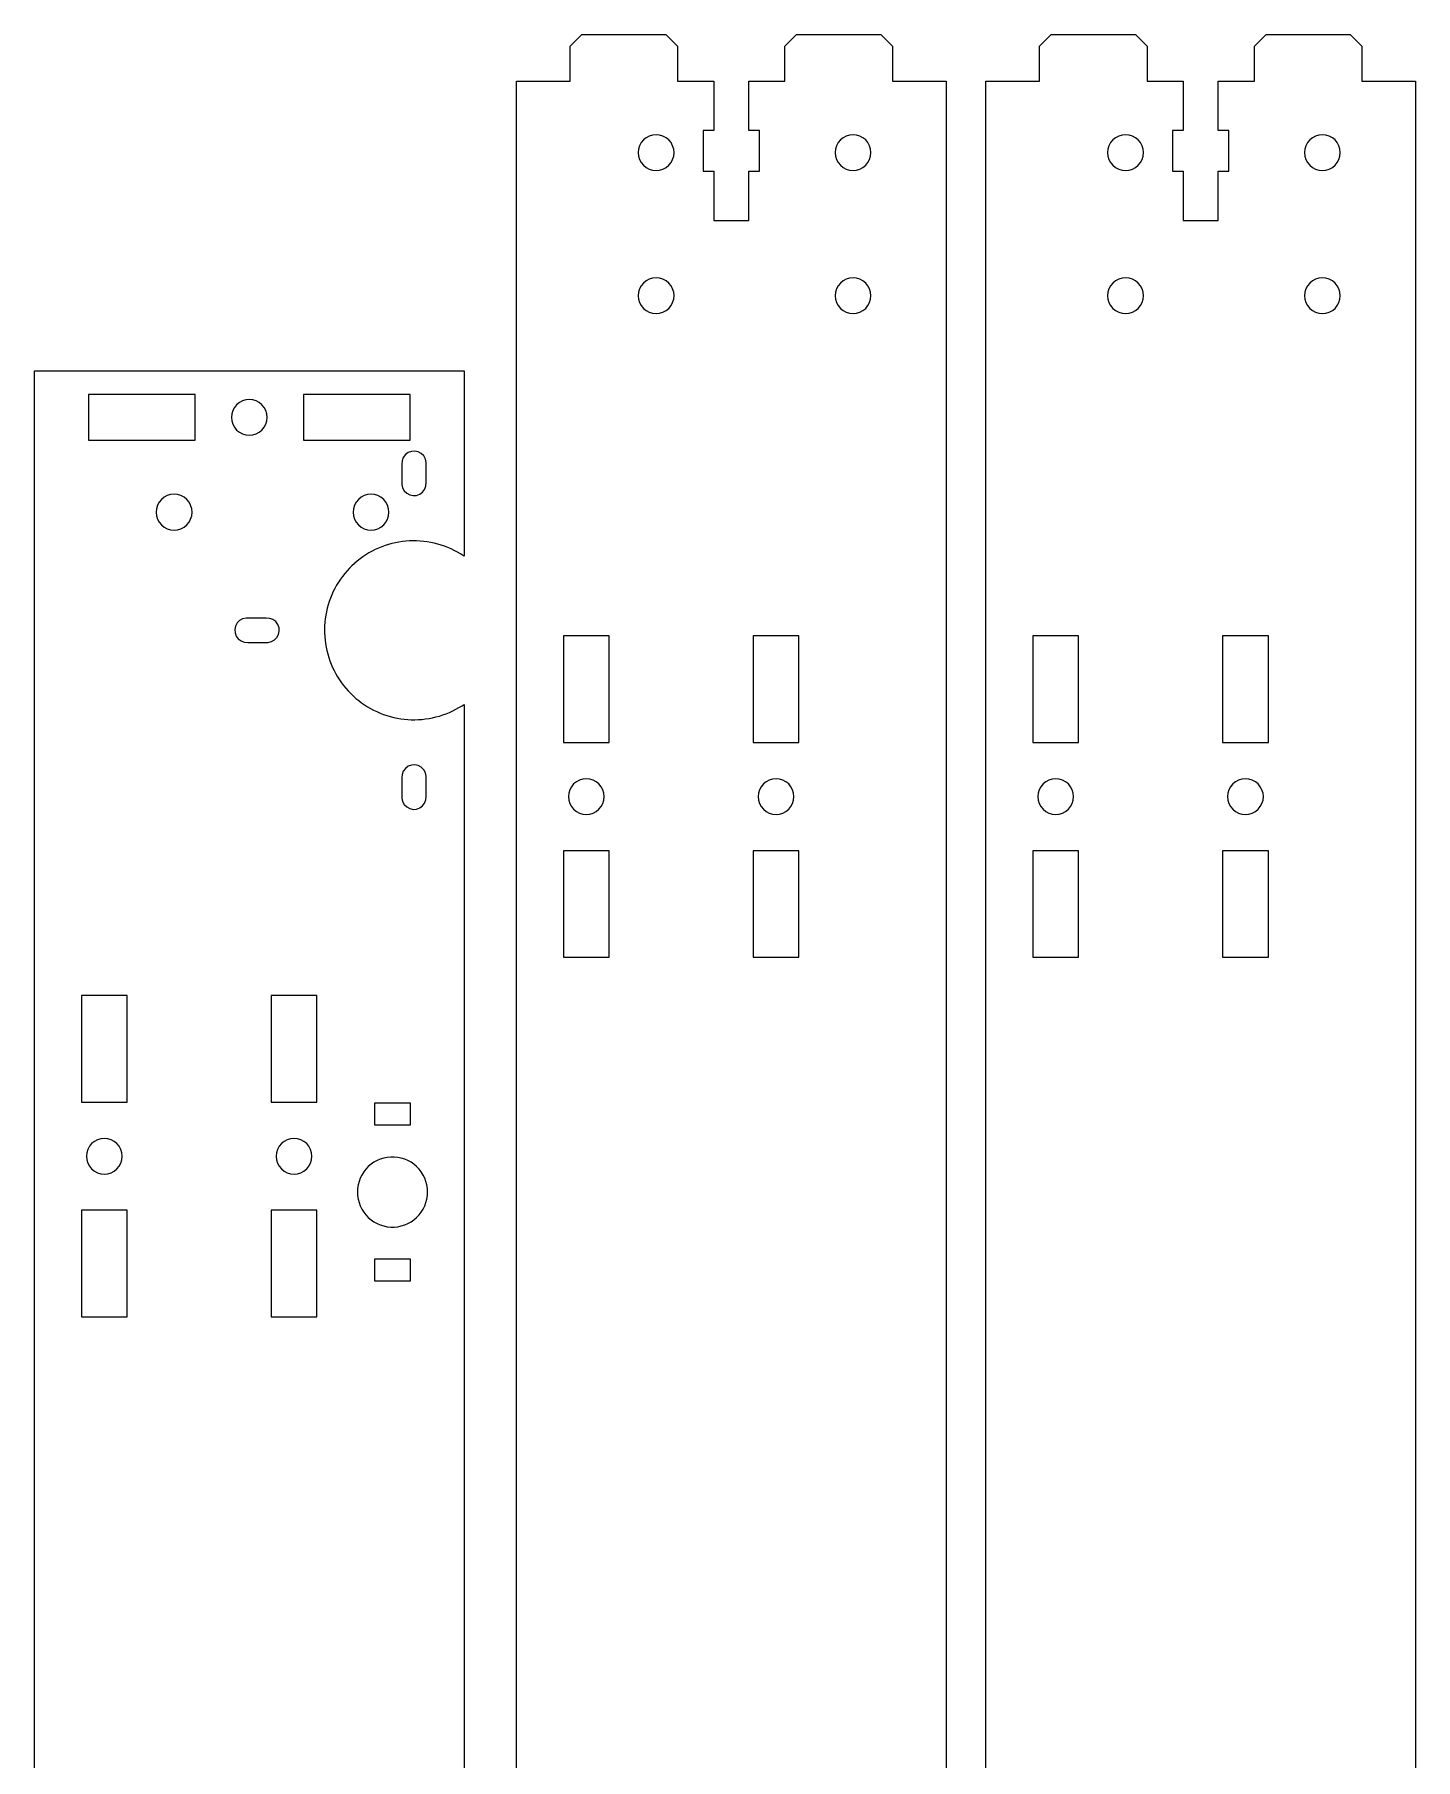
# Model space of a CAD drawing. Extents: x 82 to 769, y -504 to -18.
# Drawn here: x 232 to 424.8, y -259 to -17.9 of the extents above; entities that cross this region are included whole.
import ezdxf

# ---------------------------------------------------------------- set-up
doc = ezdxf.new("R2010")
doc.units = 0
doc.layers.add('Layer_1', color=7, linetype='CONTINUOUS')

msp = doc.modelspace()

# ---------------------------------------------------------------- linework, layer by layer
at = {"layer": 'Layer_1', "color": 7}
for p, q in [((306.775431, -19.54104), (308.400431, -17.916041)), ((308.400431, -17.916041), (320.150431, -17.916041)), ((320.150431, -17.916041), (321.775431, -19.54104)), ((336.775431, -19.54104), (338.400432, -17.916041)), ((338.400432, -17.916041), (350.15043, -17.916041)), ((350.15043, -17.916041), (351.775432, -19.54104)), ((372.338052, -19.54104), (373.963052, -17.916041)), ((373.963052, -17.916041), (385.713052, -17.916041)), ((385.713052, -17.916041), (387.338052, -19.54104)), ((402.338052, -19.54104), (403.963053, -17.916041)), ((403.963053, -17.916041), (415.713051, -17.916041)), ((415.713051, -17.916041), (417.338053, -19.54104)), ((306.775431, -24.416042), (306.775431, -19.54104)), ((321.775431, -19.54104), (321.775431, -24.416042)), ((336.775431, -24.416042), (336.775431, -19.54104)), ((351.775432, -19.54104), (351.775432, -24.416042)), ((372.338052, -24.416042), (372.338052, -19.54104)), ((387.338052, -19.54104), (387.338052, -24.416042)), ((402.338052, -24.416042), (402.338052, -19.54104)), ((417.338053, -19.54104), (417.338053, -24.416042)), ((299.275431, -24.416042), (306.775431, -24.416042)), ((299.275431, -504.416036), (299.275431, -24.416042)), ((321.775431, -24.416042), (326.825431, -24.416042)), ((326.825431, -24.416042), (326.825431, -31.316042)), ((331.725431, -31.316042), (331.725431, -24.416042)), ((331.725431, -24.416042), (336.775431, -24.416042)), ((351.775432, -24.416042), (359.275431, -24.416042)), ((359.275431, -24.416042), (359.275431, -504.416036)), ((364.838052, -24.416042), (372.338052, -24.416042)), ((364.838052, -504.416036), (364.838052, -24.416042)), ((387.338052, -24.416042), (392.388052, -24.416042)), ((392.388052, -24.416042), (392.388052, -31.316042)), ((397.288052, -31.316042), (397.288052, -24.416042)), ((397.288052, -24.416042), (402.338052, -24.416042)), ((417.338053, -24.416042), (424.838052, -24.416042)), ((424.838052, -24.416042), (424.838052, -504.416036)), ((326.825431, -31.316042), (325.325431, -31.316042)), ((325.325431, -31.316042), (325.325431, -37.016042)), ((333.225431, -31.316042), (331.725431, -31.316042)), ((333.225431, -37.016042), (333.225431, -31.316042)), ((392.388052, -31.316042), (390.888052, -31.316042)), ((390.888052, -31.316042), (390.888052, -37.016042)), ((398.788052, -31.316042), (397.288052, -31.316042)), ((398.788052, -37.016042), (398.788052, -31.316042)), ((316.465721, -33.45904), (316.323461, -33.92804)), ((316.696761, -33.02704), (316.465721, -33.45904)), ((317.007651, -32.648041), (316.696761, -33.02704)), ((317.386501, -32.337041), (317.007651, -32.648041)), ((317.818721, -32.106042), (317.386501, -32.337041)), ((318.287701, -31.964042), (317.818721, -32.106042)), ((318.775431, -31.916041), (318.287701, -31.964042)), ((319.263131, -31.964042), (318.775431, -31.916041)), ((319.732131, -32.106042), (319.263131, -31.964042)), ((320.164331, -32.337041), (319.732131, -32.106042)), ((320.543231, -32.648041), (320.164331, -32.337041)), ((320.854131, -33.02704), (320.543231, -32.648041)), ((321.085131, -33.45904), (320.854131, -33.02704)), ((321.227431, -33.92804), (321.085131, -33.45904)), ((343.96573, -33.45904), (343.823431, -33.92804)), ((344.196732, -33.02704), (343.96573, -33.45904)), ((344.507631, -32.648041), (344.196732, -33.02704)), ((344.886531, -32.337041), (344.507631, -32.648041)), ((345.318732, -32.106042), (344.886531, -32.337041)), ((345.787732, -31.964042), (345.318732, -32.106042)), ((346.275431, -31.916041), (345.787732, -31.964042)), ((346.763131, -31.964042), (346.275431, -31.916041)), ((347.232131, -32.106042), (346.763131, -31.964042)), ((347.664332, -32.337041), (347.232131, -32.106042)), ((348.043232, -32.648041), (347.664332, -32.337041)), ((348.354131, -33.02704), (348.043232, -32.648041)), ((348.58513, -33.45904), (348.354131, -33.02704)), ((348.727432, -33.92804), (348.58513, -33.45904)), ((382.028342, -33.45904), (381.886082, -33.92804)), ((382.259382, -33.02704), (382.028342, -33.45904)), ((382.570272, -32.648041), (382.259382, -33.02704)), ((382.949122, -32.337041), (382.570272, -32.648041)), ((383.381342, -32.106042), (382.949122, -32.337041)), ((383.850322, -31.964042), (383.381342, -32.106042)), ((384.338052, -31.916041), (383.850322, -31.964042)), ((384.825752, -31.964042), (384.338052, -31.916041)), ((385.294752, -32.106042), (384.825752, -31.964042)), ((385.726952, -32.337041), (385.294752, -32.106042)), ((386.105852, -32.648041), (385.726952, -32.337041)), ((386.416752, -33.02704), (386.105852, -32.648041)), ((386.647752, -33.45904), (386.416752, -33.02704)), ((386.790052, -33.92804), (386.647752, -33.45904)), ((409.528351, -33.45904), (409.386052, -33.92804)), ((409.759353, -33.02704), (409.528351, -33.45904)), ((410.070252, -32.648041), (409.759353, -33.02704)), ((410.449152, -32.337041), (410.070252, -32.648041)), ((410.881353, -32.106042), (410.449152, -32.337041)), ((411.350353, -31.964042), (410.881353, -32.106042)), ((411.838053, -31.916041), (411.350353, -31.964042)), ((412.325752, -31.964042), (411.838053, -31.916041)), ((412.794752, -32.106042), (412.325752, -31.964042)), ((413.226953, -32.337041), (412.794752, -32.106042)), ((413.605853, -32.648041), (413.226953, -32.337041)), ((413.916752, -33.02704), (413.605853, -32.648041)), ((414.147751, -33.45904), (413.916752, -33.02704)), ((414.290053, -33.92804), (414.147751, -33.45904)), ((316.323461, -33.92804), (316.275431, -34.416042)), ((316.275431, -34.416042), (316.323461, -34.904041)), ((316.323461, -34.904041), (316.465721, -35.373041)), ((316.465721, -35.373041), (316.696761, -35.805041)), ((316.696761, -35.805041), (317.007651, -36.18404)), ((320.543231, -36.18404), (320.854131, -35.805041)), ((320.854131, -35.805041), (321.085131, -35.373041)), ((321.085131, -35.373041), (321.227431, -34.904041)), ((321.275431, -34.416042), (321.227431, -33.92804)), ((321.227431, -34.904041), (321.275431, -34.416042)), ((343.823431, -33.92804), (343.775431, -34.416042)), ((343.775431, -34.416042), (343.823431, -34.904041)), ((343.823431, -34.904041), (343.96573, -35.373041)), ((343.96573, -35.373041), (344.196732, -35.805041)), ((344.196732, -35.805041), (344.507631, -36.18404)), ((348.043232, -36.18404), (348.354131, -35.805041)), ((348.354131, -35.805041), (348.58513, -35.373041)), ((348.58513, -35.373041), (348.727432, -34.904041)), ((348.775432, -34.416042), (348.727432, -33.92804)), ((348.727432, -34.904041), (348.775432, -34.416042)), ((381.886082, -33.92804), (381.838052, -34.416042)), ((381.838052, -34.416042), (381.886082, -34.904041)), ((381.886082, -34.904041), (382.028342, -35.373041)), ((382.028342, -35.373041), (382.259382, -35.805041)), ((382.259382, -35.805041), (382.570272, -36.18404)), ((386.105852, -36.18404), (386.416752, -35.805041)), ((386.416752, -35.805041), (386.647752, -35.373041)), ((386.647752, -35.373041), (386.790052, -34.904041)), ((386.838052, -34.416042), (386.790052, -33.92804)), ((386.790052, -34.904041), (386.838052, -34.416042)), ((409.386052, -33.92804), (409.338052, -34.416042)), ((409.338052, -34.416042), (409.386052, -34.904041)), ((409.386052, -34.904041), (409.528351, -35.373041)), ((409.528351, -35.373041), (409.759353, -35.805041)), ((409.759353, -35.805041), (410.070252, -36.18404)), ((413.605853, -36.18404), (413.916752, -35.805041)), ((413.916752, -35.805041), (414.147751, -35.373041)), ((414.147751, -35.373041), (414.290053, -34.904041)), ((414.338053, -34.416042), (414.290053, -33.92804)), ((414.290053, -34.904041), (414.338053, -34.416042)), ((317.007651, -36.18404), (317.386501, -36.49504)), ((317.386501, -36.49504), (317.818721, -36.726042)), ((317.818721, -36.726042), (318.287701, -36.868042)), ((318.287701, -36.868042), (318.775431, -36.91604)), ((318.775431, -36.91604), (319.263131, -36.868042)), ((319.263131, -36.868042), (319.732131, -36.726042)), ((319.732131, -36.726042), (320.164331, -36.49504)), ((320.164331, -36.49504), (320.543231, -36.18404)), ((325.325431, -37.016042), (326.825431, -37.016042)), ((326.825431, -37.016042), (326.825431, -43.916043)), ((331.725431, -43.916043), (331.725431, -37.016042)), ((331.725431, -37.016042), (333.225431, -37.016042)), ((344.507631, -36.18404), (344.886531, -36.49504)), ((344.886531, -36.49504), (345.318732, -36.726042)), ((345.318732, -36.726042), (345.787732, -36.868042)), ((345.787732, -36.868042), (346.275431, -36.91604)), ((346.275431, -36.91604), (346.763131, -36.868042)), ((346.763131, -36.868042), (347.232131, -36.726042)), ((347.232131, -36.726042), (347.664332, -36.49504)), ((347.664332, -36.49504), (348.043232, -36.18404)), ((382.570272, -36.18404), (382.949122, -36.49504)), ((382.949122, -36.49504), (383.381342, -36.726042)), ((383.381342, -36.726042), (383.850322, -36.868042)), ((383.850322, -36.868042), (384.338052, -36.91604)), ((384.338052, -36.91604), (384.825752, -36.868042)), ((384.825752, -36.868042), (385.294752, -36.726042)), ((385.294752, -36.726042), (385.726952, -36.49504)), ((385.726952, -36.49504), (386.105852, -36.18404)), ((390.888052, -37.016042), (392.388052, -37.016042)), ((392.388052, -37.016042), (392.388052, -43.916043)), ((397.288052, -43.916043), (397.288052, -37.016042)), ((397.288052, -37.016042), (398.788052, -37.016042)), ((410.070252, -36.18404), (410.449152, -36.49504)), ((410.449152, -36.49504), (410.881353, -36.726042)), ((410.881353, -36.726042), (411.350353, -36.868042)), ((411.350353, -36.868042), (411.838053, -36.91604)), ((411.838053, -36.91604), (412.325752, -36.868042)), ((412.325752, -36.868042), (412.794752, -36.726042)), ((412.794752, -36.726042), (413.226953, -36.49504)), ((413.226953, -36.49504), (413.605853, -36.18404)), ((326.825431, -43.916043), (331.725431, -43.916043)), ((392.388052, -43.916043), (397.288052, -43.916043)), ((316.696761, -53.027042), (316.465721, -53.45904)), ((317.007651, -52.648041), (316.696761, -53.027042)), ((317.386501, -52.33704), (317.007651, -52.648041)), ((317.818721, -52.106041), (317.386501, -52.33704)), ((318.287701, -51.964041), (317.818721, -52.106041)), ((318.775431, -51.916041), (318.287701, -51.964041)), ((319.263131, -51.964041), (318.775431, -51.916041)), ((319.732131, -52.106041), (319.263131, -51.964041)), ((320.164331, -52.33704), (319.732131, -52.106041)), ((320.543231, -52.648041), (320.164331, -52.33704)), ((320.854131, -53.027042), (320.543231, -52.648041)), ((321.085131, -53.45904), (320.854131, -53.027042)), ((344.196732, -53.027042), (343.96573, -53.45904)), ((344.507631, -52.648041), (344.196732, -53.027042)), ((344.886531, -52.33704), (344.507631, -52.648041)), ((345.318732, -52.106041), (344.886531, -52.33704)), ((345.787732, -51.964041), (345.318732, -52.106041)), ((346.275431, -51.916041), (345.787732, -51.964041)), ((346.763131, -51.964041), (346.275431, -51.916041)), ((347.232131, -52.106041), (346.763131, -51.964041)), ((347.664332, -52.33704), (347.232131, -52.106041)), ((348.043232, -52.648041), (347.664332, -52.33704)), ((348.354131, -53.027042), (348.043232, -52.648041)), ((348.58513, -53.45904), (348.354131, -53.027042)), ((382.259382, -53.027042), (382.028342, -53.45904)), ((382.570272, -52.648041), (382.259382, -53.027042)), ((382.949122, -52.33704), (382.570272, -52.648041)), ((383.381342, -52.106041), (382.949122, -52.33704)), ((383.850322, -51.964041), (383.381342, -52.106041)), ((384.338052, -51.916041), (383.850322, -51.964041)), ((384.825752, -51.964041), (384.338052, -51.916041)), ((385.294752, -52.106041), (384.825752, -51.964041)), ((385.726952, -52.33704), (385.294752, -52.106041)), ((386.105852, -52.648041), (385.726952, -52.33704)), ((386.416752, -53.027042), (386.105852, -52.648041)), ((386.647752, -53.45904), (386.416752, -53.027042)), ((409.759353, -53.027042), (409.528351, -53.45904)), ((410.070252, -52.648041), (409.759353, -53.027042)), ((410.449152, -52.33704), (410.070252, -52.648041)), ((410.881353, -52.106041), (410.449152, -52.33704)), ((411.350353, -51.964041), (410.881353, -52.106041)), ((411.838053, -51.916041), (411.350353, -51.964041)), ((412.325752, -51.964041), (411.838053, -51.916041)), ((412.794752, -52.106041), (412.325752, -51.964041)), ((413.226953, -52.33704), (412.794752, -52.106041)), ((413.605853, -52.648041), (413.226953, -52.33704)), ((413.916752, -53.027042), (413.605853, -52.648041)), ((414.147751, -53.45904), (413.916752, -53.027042)), ((316.323461, -53.928043), (316.275431, -54.416041)), ((316.275431, -54.416041), (316.323461, -54.90404)), ((316.465721, -53.45904), (316.323461, -53.928043)), ((316.323461, -54.90404), (316.465721, -55.37304)), ((316.465721, -55.37304), (316.696761, -55.80504)), ((320.854131, -55.80504), (321.085131, -55.37304)), ((321.227431, -53.928043), (321.085131, -53.45904)), ((321.085131, -55.37304), (321.227431, -54.90404)), ((321.275431, -54.416041), (321.227431, -53.928043)), ((321.227431, -54.90404), (321.275431, -54.416041)), ((343.823431, -53.928043), (343.775431, -54.416041)), ((343.775431, -54.416041), (343.823431, -54.90404)), ((343.96573, -53.45904), (343.823431, -53.928043)), ((343.823431, -54.90404), (343.96573, -55.37304)), ((343.96573, -55.37304), (344.196732, -55.80504)), ((348.354131, -55.80504), (348.58513, -55.37304)), ((348.727432, -53.928043), (348.58513, -53.45904)), ((348.58513, -55.37304), (348.727432, -54.90404)), ((348.775432, -54.416041), (348.727432, -53.928043)), ((348.727432, -54.90404), (348.775432, -54.416041)), ((381.886082, -53.928043), (381.838052, -54.416041)), ((381.838052, -54.416041), (381.886082, -54.90404)), ((382.028342, -53.45904), (381.886082, -53.928043)), ((381.886082, -54.90404), (382.028342, -55.37304)), ((382.028342, -55.37304), (382.259382, -55.80504)), ((386.416752, -55.80504), (386.647752, -55.37304)), ((386.790052, -53.928043), (386.647752, -53.45904)), ((386.647752, -55.37304), (386.790052, -54.90404)), ((386.838052, -54.416041), (386.790052, -53.928043)), ((386.790052, -54.90404), (386.838052, -54.416041)), ((409.386052, -53.928043), (409.338052, -54.416041)), ((409.338052, -54.416041), (409.386052, -54.90404)), ((409.528351, -53.45904), (409.386052, -53.928043)), ((409.386052, -54.90404), (409.528351, -55.37304)), ((409.528351, -55.37304), (409.759353, -55.80504)), ((413.916752, -55.80504), (414.147751, -55.37304)), ((414.290053, -53.928043), (414.147751, -53.45904)), ((414.147751, -55.37304), (414.290053, -54.90404)), ((414.338053, -54.416041), (414.290053, -53.928043)), ((414.290053, -54.90404), (414.338053, -54.416041)), ((316.696761, -55.80504), (317.007651, -56.184042)), ((317.007651, -56.184042), (317.386501, -56.49504)), ((317.386501, -56.49504), (317.818721, -56.726042)), ((317.818721, -56.726042), (318.287701, -56.868042)), ((318.287701, -56.868042), (318.775431, -56.916042)), ((318.775431, -56.916042), (319.263131, -56.868042)), ((319.263131, -56.868042), (319.732131, -56.726042)), ((319.732131, -56.726042), (320.164331, -56.49504)), ((320.164331, -56.49504), (320.543231, -56.184042)), ((320.543231, -56.184042), (320.854131, -55.80504)), ((344.196732, -55.80504), (344.507631, -56.184042)), ((344.507631, -56.184042), (344.886531, -56.49504)), ((344.886531, -56.49504), (345.318732, -56.726042)), ((345.318732, -56.726042), (345.787732, -56.868042)), ((345.787732, -56.868042), (346.275431, -56.916042)), ((346.275431, -56.916042), (346.763131, -56.868042)), ((346.763131, -56.868042), (347.232131, -56.726042)), ((347.232131, -56.726042), (347.664332, -56.49504)), ((347.664332, -56.49504), (348.043232, -56.184042)), ((348.043232, -56.184042), (348.354131, -55.80504)), ((382.259382, -55.80504), (382.570272, -56.184042)), ((382.570272, -56.184042), (382.949122, -56.49504)), ((382.949122, -56.49504), (383.381342, -56.726042)), ((383.381342, -56.726042), (383.850322, -56.868042)), ((383.850322, -56.868042), (384.338052, -56.916042)), ((384.338052, -56.916042), (384.825752, -56.868042)), ((384.825752, -56.868042), (385.294752, -56.726042)), ((385.294752, -56.726042), (385.726952, -56.49504)), ((385.726952, -56.49504), (386.105852, -56.184042)), ((386.105852, -56.184042), (386.416752, -55.80504)), ((409.759353, -55.80504), (410.070252, -56.184042)), ((410.070252, -56.184042), (410.449152, -56.49504)), ((410.449152, -56.49504), (410.881353, -56.726042)), ((410.881353, -56.726042), (411.350353, -56.868042)), ((411.350353, -56.868042), (411.838053, -56.916042)), ((411.838053, -56.916042), (412.325752, -56.868042)), ((412.325752, -56.868042), (412.794752, -56.726042)), ((412.794752, -56.726042), (413.226953, -56.49504)), ((413.226953, -56.49504), (413.605853, -56.184042)), ((413.605853, -56.184042), (413.916752, -55.80504)), ((231.953257, -504.416039), (231.953257, -64.91604)), ((231.953257, -64.91604), (291.95325, -64.91604)), ((291.95325, -64.91604), (291.95325, -90.81204)), ((254.403245, -68.216039), (239.503238, -68.216039)), ((239.503238, -68.216039), (239.503238, -74.616041)), ((254.403245, -74.616041), (254.403245, -68.216039)), ((260.185442, -69.64804), (259.874546, -70.027039)), ((260.564353, -69.33704), (260.185442, -69.64804)), ((260.996549, -69.106038), (260.564353, -69.33704)), ((261.465545, -68.964041), (260.996549, -69.106038)), ((261.953254, -68.916041), (261.465545, -68.964041)), ((262.440934, -68.964041), (261.953254, -68.916041)), ((262.909959, -69.106038), (262.440934, -68.964041)), ((263.342154, -69.33704), (262.909959, -69.106038)), ((263.721037, -69.64804), (263.342154, -69.33704)), ((264.031933, -70.027039), (263.721037, -69.64804)), ((284.403241, -68.216039), (269.503234, -68.216039)), ((269.503234, -68.216039), (269.503234, -74.616041)), ((284.403241, -74.616041), (284.403241, -68.216039)), ((259.501251, -70.92804), (259.453245, -71.416038)), ((259.453245, -71.416038), (259.501251, -71.90404)), ((259.643547, -70.45904), (259.501251, -70.92804)), ((259.501251, -71.90404), (259.643547, -72.37304)), ((259.874546, -70.027039), (259.643547, -70.45904)), ((264.26296, -70.45904), (264.031933, -70.027039)), ((264.405257, -70.92804), (264.26296, -70.45904)), ((264.26296, -72.37304), (264.405257, -71.90404)), ((264.453235, -71.416038), (264.405257, -70.92804)), ((264.405257, -71.90404), (264.453235, -71.416038)), ((239.503238, -74.616041), (254.403245, -74.616041)), ((259.643547, -72.37304), (259.874546, -72.80504)), ((259.874546, -72.80504), (260.185442, -73.184039)), ((260.185442, -73.184039), (260.564353, -73.49504)), ((260.564353, -73.49504), (260.996549, -73.726039)), ((260.996549, -73.726039), (261.465545, -73.868039)), ((261.465545, -73.868039), (261.953254, -73.916039)), ((261.953254, -73.916039), (262.440934, -73.868039)), ((262.440934, -73.868039), (262.909959, -73.726039)), ((262.909959, -73.726039), (263.342154, -73.49504)), ((263.342154, -73.49504), (263.721037, -73.184039)), ((263.721037, -73.184039), (264.031933, -72.80504)), ((264.031933, -72.80504), (264.26296, -72.37304)), ((269.503234, -74.616041), (284.403241, -74.616041)), ((283.461155, -77.01704), (283.292048, -77.470041)), ((283.751139, -76.629039), (283.461155, -77.01704)), ((284.138545, -76.339041), (283.751139, -76.629039)), ((284.59185, -76.170041), (284.138545, -76.339041)), ((285.074535, -76.136039), (284.59185, -76.170041)), ((285.547342, -76.239038), (285.074535, -76.136039)), ((285.972058, -76.471039), (285.547342, -76.239038)), ((286.31414, -76.813039), (285.972058, -76.471039)), ((286.546042, -77.237038), (286.31414, -76.813039)), ((283.292048, -77.470041), (283.25756, -77.953039)), ((283.25756, -77.953039), (283.25756, -80.781041)), ((286.64894, -77.71004), (286.546042, -77.237038)), ((286.64894, -80.539038), (286.64894, -77.71004)), ((283.25756, -80.781041), (283.360458, -81.25404)), ((283.360458, -81.25404), (283.59236, -81.679038)), ((283.59236, -81.679038), (283.934442, -82.021041)), ((285.767955, -82.15204), (286.155333, -81.86204)), ((286.155333, -81.86204), (286.445345, -81.47504)), ((286.445345, -81.47504), (286.614339, -81.02104)), ((286.614339, -81.02104), (286.64894, -80.539038)), ((249.001286, -84.17804), (248.953251, -84.666039)), ((249.143526, -83.70904), (249.001286, -84.17804)), ((249.374581, -83.27704), (249.143526, -83.70904)), ((249.685477, -82.898041), (249.374581, -83.27704)), ((250.064304, -82.58704), (249.685477, -82.898041)), ((250.496527, -82.356039), (250.064304, -82.58704)), ((250.965524, -82.214039), (250.496527, -82.356039)), ((251.453232, -82.166041), (250.965524, -82.214039)), ((251.940941, -82.214039), (251.453232, -82.166041)), ((252.409937, -82.356039), (251.940941, -82.214039)), ((252.842133, -82.58704), (252.409937, -82.356039)), ((253.221044, -82.898041), (252.842133, -82.58704)), ((253.53194, -83.27704), (253.221044, -82.898041)), ((253.762939, -83.70904), (253.53194, -83.27704)), ((253.905235, -84.17804), (253.762939, -83.70904)), ((253.953241, -84.666039), (253.905235, -84.17804)), ((276.501245, -84.17804), (276.453239, -84.666039)), ((276.643541, -83.70904), (276.501245, -84.17804)), ((276.87454, -83.27704), (276.643541, -83.70904)), ((277.185436, -82.898041), (276.87454, -83.27704)), ((277.564348, -82.58704), (277.185436, -82.898041)), ((277.996543, -82.356039), (277.564348, -82.58704)), ((278.46554, -82.214039), (277.996543, -82.356039)), ((278.953248, -82.166041), (278.46554, -82.214039)), ((279.440956, -82.214039), (278.953248, -82.166041)), ((279.909953, -82.356039), (279.440956, -82.214039)), ((280.342148, -82.58704), (279.909953, -82.356039)), ((280.72106, -82.898041), (280.342148, -82.58704)), ((281.031956, -83.27704), (280.72106, -82.898041)), ((281.262955, -83.70904), (281.031956, -83.27704)), ((281.405251, -84.17804), (281.262955, -83.70904)), ((281.453257, -84.666039), (281.405251, -84.17804)), ((283.934442, -82.021041), (284.359158, -82.253039)), ((284.359158, -82.253039), (284.831937, -82.356039)), ((284.831937, -82.356039), (285.31465, -82.32104)), ((285.31465, -82.32104), (285.767955, -82.15204)), ((248.953251, -84.666039), (249.001286, -85.154041)), ((249.001286, -85.154041), (249.143526, -85.62304)), ((249.143526, -85.62304), (249.374581, -86.055041)), ((249.374581, -86.055041), (249.685477, -86.43404)), ((249.685477, -86.43404), (250.064304, -86.74504)), ((250.064304, -86.74504), (250.496527, -86.976039)), ((252.409937, -86.976039), (252.842133, -86.74504)), ((252.842133, -86.74504), (253.221044, -86.43404)), ((253.221044, -86.43404), (253.53194, -86.055041)), ((253.53194, -86.055041), (253.762939, -85.62304)), ((253.762939, -85.62304), (253.905235, -85.154041)), ((253.905235, -85.154041), (253.953241, -84.666039)), ((276.453239, -84.666039), (276.501245, -85.154041)), ((276.501245, -85.154041), (276.643541, -85.62304)), ((276.643541, -85.62304), (276.87454, -86.055041)), ((276.87454, -86.055041), (277.185436, -86.43404)), ((277.185436, -86.43404), (277.564348, -86.74504)), ((277.564348, -86.74504), (277.996543, -86.976039)), ((279.909953, -86.976039), (280.342148, -86.74504)), ((280.342148, -86.74504), (280.72106, -86.43404)), ((280.72106, -86.43404), (281.031956, -86.055041)), ((281.031956, -86.055041), (281.262955, -85.62304)), ((281.262955, -85.62304), (281.405251, -85.154041)), ((281.405251, -85.154041), (281.453257, -84.666039)), ((250.496527, -86.976039), (250.965524, -87.118039)), ((250.965524, -87.118039), (251.453232, -87.166039)), ((251.453232, -87.166039), (251.940941, -87.118039)), ((251.940941, -87.118039), (252.409937, -86.976039)), ((277.996543, -86.976039), (278.46554, -87.118039)), ((278.46554, -87.118039), (278.953248, -87.166039)), ((278.953248, -87.166039), (279.440956, -87.118039)), ((279.440956, -87.118039), (279.909953, -86.976039)), ((281.399042, -89.18204), (280.925445, -89.33304)), ((281.87834, -89.050039), (281.399042, -89.18204)), ((282.362436, -88.93704), (281.87834, -89.050039)), ((282.850652, -88.84404), (282.362436, -88.93704)), ((283.342142, -88.770041), (282.850652, -88.84404)), ((283.836257, -88.716041), (283.342142, -88.770041)), ((284.332149, -88.681039), (283.836257, -88.716041)), ((284.828945, -88.667038), (284.332149, -88.681037)), ((285.326051, -88.672039), (284.828945, -88.667044)), ((285.822452, -88.696039), (285.326051, -88.672051)), ((286.317555, -88.74104), (285.822452, -88.696039)), ((286.810456, -88.805039), (286.317555, -88.74104)), ((287.300337, -88.888038), (286.810456, -88.805039)), ((287.786634, -88.991041), (287.300337, -88.888038)), ((288.268444, -89.114039), (287.786634, -88.991041)), ((288.744948, -89.25504), (288.268444, -89.114039)), ((277.03535, -91.494039), (276.65706, -91.81604)), ((277.426143, -91.186041), (277.03535, -91.494039)), ((277.828846, -90.895039), (277.426143, -91.186041)), ((278.242838, -90.620039), (277.828846, -90.895039)), ((278.667441, -90.361041), (278.242838, -90.620039)), ((279.101951, -90.12004), (278.667441, -90.361041)), ((279.545745, -89.89604), (279.101951, -90.12004)), ((279.998035, -89.69004), (279.545745, -89.89604)), ((280.458141, -89.502041), (279.998035, -89.69004)), ((280.925445, -89.33304), (280.458141, -89.502041)), ((289.215553, -89.41504), (288.744948, -89.25504)), ((289.679357, -89.59404), (289.215553, -89.41504)), ((290.135654, -89.791039), (289.679357, -89.59404)), ((290.583739, -90.006039), (290.135654, -89.791039)), ((291.023046, -90.239039), (290.583739, -90.006039)), ((291.452644, -90.48904), (291.023046, -90.239039)), ((291.872055, -90.75504), (291.452644, -90.48904)), ((291.95325, -90.81204), (291.872055, -90.75504)), ((274.973632, -93.63904), (274.682238, -94.04204)), ((275.280747, -93.248038), (274.973632, -93.63904)), ((275.603157, -92.870038), (275.280747, -93.248038)), ((275.940441, -92.50504), (275.603157, -92.870038)), ((276.291836, -92.153039), (275.940441, -92.50504)), ((276.65706, -91.81604), (276.291836, -92.153039)), ((273.477347, -96.211039), (273.289443, -96.671038)), ((273.683453, -95.758041), (273.477347, -96.211039)), ((273.90734, -95.31504), (273.683453, -95.758041)), ((274.14864, -94.880039), (273.90734, -95.31504)), ((274.407156, -94.45604), (274.14864, -94.880039)), ((274.682238, -94.04204), (274.407156, -94.45604)), ((272.72466, -98.575039), (272.631357, -99.063041)), ((272.837351, -98.091039), (272.72466, -98.575039)), ((272.969149, -97.612041), (272.837351, -98.091039)), ((273.11994, -97.13804), (272.969149, -97.612041)), ((273.289443, -96.671038), (273.11994, -97.13804)), ((260.025958, -100.572041), (259.92306, -101.04504)), ((259.92306, -101.04504), (259.957547, -101.527039)), ((260.257832, -100.14704), (260.025958, -100.572041)), ((260.599942, -99.80504), (260.257832, -100.14704)), ((261.024658, -99.573039), (260.599942, -99.80504)), ((261.497437, -99.470039), (261.024658, -99.573039)), ((264.325839, -99.470039), (261.497437, -99.470039)), ((264.808552, -99.505041), (264.325839, -99.470039)), ((265.261858, -99.674038), (264.808552, -99.505041)), ((265.649236, -99.964038), (265.261858, -99.674038)), ((265.939135, -100.351038), (265.649236, -99.964038)), ((266.108242, -100.805041), (265.939135, -100.351038)), ((266.142843, -101.28704), (266.108242, -100.805041)), ((272.468656, -100.545041), (272.453698, -101.04204)), ((272.453839, -101.04204), (272.458919, -101.539039)), ((272.503257, -100.049041), (272.468656, -100.545041)), ((272.557443, -99.555039), (272.503257, -100.049041)), ((272.631357, -99.063041), (272.557443, -99.555039)), ((259.957547, -101.527039), (260.126655, -101.981041)), ((260.126655, -101.981041), (260.416638, -102.368038)), ((260.416638, -102.368038), (260.804045, -102.658038)), ((260.804045, -102.658038), (261.25735, -102.827039)), ((261.25735, -102.827039), (261.73995, -102.86204)), ((261.73995, -102.86204), (264.568438, -102.86204)), ((264.568438, -102.86204), (265.041245, -102.75904)), ((265.041245, -102.75904), (265.465933, -102.527039)), ((265.465933, -102.527039), (265.808042, -102.18504)), ((265.808042, -102.18504), (266.039944, -101.760038)), ((266.039944, -101.760038), (266.142843, -101.28704)), ((272.458835, -101.539039), (272.48367, -102.035039)), ((272.483557, -102.035039), (272.527951, -102.530039)), ((272.527951, -102.530039), (272.591959, -103.023039)), ((272.591959, -103.023039), (272.675553, -103.513039)), ((272.675553, -103.513039), (272.778649, -103.99904)), ((312.225431, -101.966041), (305.825431, -101.966041)), ((305.825431, -101.966041), (305.825431, -116.866042)), ((312.225431, -116.866042), (312.225431, -101.966041)), ((338.725431, -101.966041), (332.325431, -101.966041)), ((332.325431, -101.966041), (332.325431, -116.866042)), ((338.725431, -116.866042), (338.725431, -101.966041)), ((377.788052, -101.966041), (371.388052, -101.966041)), ((371.388052, -101.966041), (371.388052, -116.866042)), ((377.788052, -116.866042), (377.788052, -101.966041)), ((404.288052, -101.966041), (397.888052, -101.966041)), ((397.888052, -101.966041), (397.888052, -116.866042)), ((404.288052, -116.866042), (404.288052, -101.966041)), ((272.778649, -103.99904), (272.900851, -104.481039)), ((272.900851, -104.481039), (273.042245, -104.95804)), ((273.042245, -104.95804), (273.202349, -105.428038)), ((273.202349, -105.428038), (273.381137, -105.89204)), ((273.381137, -105.89204), (273.578156, -106.34804)), ((273.578156, -106.34804), (273.793153, -106.797039)), ((273.793153, -106.797039), (274.025845, -107.236039)), ((274.025845, -107.236039), (274.275838, -107.665039)), ((274.275838, -107.665039), (274.542651, -108.085039)), ((274.542651, -108.085039), (274.825945, -108.493039)), ((274.825945, -108.493039), (275.125242, -108.890039)), ((275.125242, -108.890039), (275.440033, -109.27504)), ((275.440033, -109.27504), (275.769951, -109.646039)), ((275.769951, -109.646039), (276.114459, -110.005039)), ((276.114459, -110.005039), (276.47274, -110.34904)), ((276.47274, -110.34904), (276.84454, -110.67904)), ((276.84454, -110.67904), (277.229237, -110.994039)), ((277.229237, -110.994039), (277.626041, -111.293039)), ((277.626041, -111.293039), (278.034445, -111.57704)), ((278.034445, -111.57704), (278.453856, -111.84304)), ((278.453856, -111.84304), (278.883454, -112.093041)), ((278.883454, -112.093041), (279.322649, -112.32604)), ((279.322649, -112.32604), (279.770846, -112.54104)), ((279.770846, -112.54104), (280.227143, -112.73804)), ((280.227143, -112.73804), (280.690947, -112.917039)), ((280.690947, -112.917039), (281.161552, -113.077039)), ((281.161552, -113.077039), (281.638056, -113.218041)), ((281.638056, -113.218041), (282.119838, -113.341039)), ((287.544036, -113.395039), (288.02816, -113.28204)), ((288.02816, -113.28204), (288.507458, -113.150039)), ((288.507458, -113.150039), (288.981055, -112.999039)), ((288.981055, -112.999039), (289.448359, -112.830039)), ((289.448359, -112.830039), (289.908437, -112.642039)), ((289.908437, -112.642039), (290.360755, -112.436039)), ((290.360755, -112.436039), (290.804549, -112.21204)), ((290.804549, -112.21204), (291.239059, -111.971039)), ((291.239059, -111.971039), (291.663634, -111.712041)), ((291.663634, -111.712041), (291.95325, -111.520039)), ((291.95325, -111.520039), (291.95325, -457.81204)), ((282.119838, -113.341039), (282.60605, -113.444038)), ((282.60605, -113.444038), (283.096044, -113.52704)), ((283.096044, -113.52704), (283.588945, -113.59104)), ((283.588945, -113.59104), (284.084048, -113.63604)), ((284.084048, -113.63604), (284.580449, -113.660029)), ((284.580449, -113.66004), (285.077555, -113.665035)), ((285.077555, -113.665041), (285.574351, -113.651043)), ((285.574351, -113.65104), (286.070159, -113.616039)), ((286.070159, -113.616039), (286.564245, -113.562038)), ((286.564245, -113.562038), (287.055848, -113.48804)), ((287.055848, -113.48804), (287.544036, -113.395039)), ((305.825431, -116.866042), (312.225431, -116.866042)), ((332.325431, -116.866042), (338.725431, -116.866042)), ((371.388052, -116.866042), (377.788052, -116.866042)), ((397.888052, -116.866042), (404.288052, -116.866042)), ((283.751139, -120.47004), (283.461155, -120.85704)), ((284.138545, -120.180039), (283.751139, -120.47004)), ((284.59185, -120.011039), (284.138545, -120.180039)), ((285.074535, -119.976041), (284.59185, -120.011039)), ((285.547342, -120.079041), (285.074535, -119.976041)), ((285.972058, -120.311038), (285.547342, -120.079041)), ((286.31414, -120.653041), (285.972058, -120.311038)), ((283.292048, -121.311039), (283.25756, -121.793041)), ((283.25756, -121.793041), (283.25756, -124.622039)), ((283.461155, -120.85704), (283.292048, -121.311039)), ((286.546042, -121.078039), (286.31414, -120.653041)), ((286.64894, -121.551038), (286.546042, -121.078039)), ((286.64894, -124.37904), (286.64894, -121.551038)), ((307.257671, -122.648042), (306.946771, -123.027041)), ((307.636511, -122.337041), (307.257671, -122.648042)), ((308.068735, -122.106042), (307.636511, -122.337041)), ((308.537714, -121.964042), (308.068735, -122.106042)), ((309.025431, -121.916042), (308.537714, -121.964042)), ((309.513148, -121.964042), (309.025431, -121.916042)), ((309.982127, -122.106042), (309.513148, -121.964042)), ((310.414351, -122.337041), (309.982127, -122.106042)), ((310.793191, -122.648042), (310.414351, -122.337041)), ((311.104091, -123.027041), (310.793191, -122.648042)), ((333.757631, -122.648042), (333.446731, -123.027041)), ((334.136531, -122.337041), (333.757631, -122.648042)), ((334.568731, -122.106042), (334.136531, -122.337041)), ((335.037731, -121.964042), (334.568731, -122.106042)), ((335.525431, -121.916042), (335.037731, -121.964042)), ((336.013131, -121.964042), (335.525431, -121.916042)), ((336.482131, -122.106042), (336.013131, -121.964042)), ((336.914331, -122.337041), (336.482131, -122.106042)), ((337.293232, -122.648042), (336.914331, -122.337041)), ((337.604131, -123.027041), (337.293232, -122.648042)), ((372.820292, -122.648042), (372.509392, -123.027041)), ((373.199132, -122.337041), (372.820292, -122.648042)), ((373.631356, -122.106042), (373.199132, -122.337041)), ((374.100335, -121.964042), (373.631356, -122.106042)), ((374.588052, -121.916042), (374.100335, -121.964042)), ((375.075769, -121.964042), (374.588052, -121.916042)), ((375.544748, -122.106042), (375.075769, -121.964042)), ((375.976972, -122.337041), (375.544748, -122.106042)), ((376.355812, -122.648042), (375.976972, -122.337041)), ((376.666712, -123.027041), (376.355812, -122.648042)), ((399.320252, -122.648042), (399.009352, -123.027041)), ((399.699152, -122.337041), (399.320252, -122.648042)), ((400.131352, -122.106042), (399.699152, -122.337041)), ((400.600352, -121.964042), (400.131352, -122.106042)), ((401.088052, -121.916042), (400.600352, -121.964042)), ((401.575752, -121.964042), (401.088052, -121.916042)), ((402.044752, -122.106042), (401.575752, -121.964042)), ((402.476952, -122.337041), (402.044752, -122.106042)), ((402.855853, -122.648042), (402.476952, -122.337041)), ((403.166752, -123.027041), (402.855853, -122.648042)), ((283.25756, -124.622039), (283.360458, -125.095041)), ((283.360458, -125.095041), (283.59236, -125.51904)), ((286.155333, -125.703041), (286.445345, -125.315039)), ((286.445345, -125.315039), (286.614339, -124.862038)), ((286.614339, -124.862038), (286.64894, -124.37904)), ((306.573481, -123.928041), (306.525451, -124.416043)), ((306.525451, -124.416043), (306.573481, -124.904041)), ((306.715741, -123.459041), (306.573481, -123.928041)), ((306.573481, -124.904041), (306.715741, -125.373041)), ((306.946771, -123.027041), (306.715741, -123.459041)), ((311.335121, -123.459041), (311.104091, -123.027041)), ((311.477381, -123.928041), (311.335121, -123.459041)), ((311.335121, -125.373041), (311.477381, -124.904041)), ((311.525411, -124.416043), (311.477381, -123.928041)), ((311.477381, -124.904041), (311.525411, -124.416043)), ((333.073431, -123.928041), (333.025431, -124.416043)), ((333.025431, -124.416043), (333.073431, -124.904041)), ((333.215731, -123.459041), (333.073431, -123.928041)), ((333.073431, -124.904041), (333.215731, -125.373041)), ((333.446731, -123.027041), (333.215731, -123.459041)), ((337.83513, -123.459041), (337.604131, -123.027041)), ((337.977432, -123.928041), (337.83513, -123.459041)), ((337.83513, -125.373041), (337.977432, -124.904041)), ((338.025432, -124.416043), (337.977432, -123.928041)), ((337.977432, -124.904041), (338.025432, -124.416043)), ((372.136102, -123.928041), (372.088072, -124.416043)), ((372.088072, -124.416043), (372.136102, -124.904041)), ((372.278362, -123.459041), (372.136102, -123.928041)), ((372.136102, -124.904041), (372.278362, -125.373041)), ((372.509392, -123.027041), (372.278362, -123.459041)), ((376.897742, -123.459041), (376.666712, -123.027041)), ((377.040002, -123.928041), (376.897742, -123.459041)), ((376.897742, -125.373041), (377.040002, -124.904041)), ((377.088032, -124.416043), (377.040002, -123.928041)), ((377.040002, -124.904041), (377.088032, -124.416043)), ((398.636052, -123.928041), (398.588052, -124.416043)), ((398.588052, -124.416043), (398.636052, -124.904041)), ((398.778352, -123.459041), (398.636052, -123.928041)), ((398.636052, -124.904041), (398.778352, -125.373041)), ((399.009352, -123.027041), (398.778352, -123.459041)), ((403.397751, -123.459041), (403.166752, -123.027041)), ((403.540053, -123.928041), (403.397751, -123.459041)), ((403.397751, -125.373041), (403.540053, -124.904041)), ((403.588053, -124.416043), (403.540053, -123.928041)), ((403.540053, -124.904041), (403.588053, -124.416043)), ((283.59236, -125.51904), (283.934442, -125.86104)), ((283.934442, -125.86104), (284.359158, -126.093041)), ((284.359158, -126.093041), (284.831937, -126.196041)), ((284.831937, -126.196041), (285.31465, -126.162039)), ((285.31465, -126.162039), (285.767955, -125.993038)), ((285.767955, -125.993038), (286.155333, -125.703041)), ((306.715741, -125.373041), (306.946771, -125.805042)), ((306.946771, -125.805042), (307.257671, -126.184041)), ((307.257671, -126.184041), (307.636511, -126.495041)), ((307.636511, -126.495041), (308.068735, -126.72604)), ((308.068735, -126.72604), (308.537714, -126.86804)), ((308.537714, -126.86804), (309.025431, -126.91604)), ((309.025431, -126.91604), (309.513148, -126.86804)), ((309.513148, -126.86804), (309.982127, -126.72604)), ((309.982127, -126.72604), (310.414351, -126.495041)), ((310.414351, -126.495041), (310.793191, -126.184041)), ((310.793191, -126.184041), (311.104091, -125.805042)), ((311.104091, -125.805042), (311.335121, -125.373041)), ((333.215731, -125.373041), (333.446731, -125.805042)), ((333.446731, -125.805042), (333.757631, -126.184041)), ((333.757631, -126.184041), (334.136531, -126.495041)), ((334.136531, -126.495041), (334.568731, -126.72604)), ((334.568731, -126.72604), (335.037731, -126.86804)), ((335.037731, -126.86804), (335.525431, -126.91604)), ((335.525431, -126.91604), (336.013131, -126.86804)), ((336.013131, -126.86804), (336.482131, -126.72604)), ((336.482131, -126.72604), (336.914331, -126.495041)), ((336.914331, -126.495041), (337.293232, -126.184041)), ((337.293232, -126.184041), (337.604131, -125.805042)), ((337.604131, -125.805042), (337.83513, -125.373041)), ((372.278362, -125.373041), (372.509392, -125.805042)), ((372.509392, -125.805042), (372.820292, -126.184041)), ((372.820292, -126.184041), (373.199132, -126.495041)), ((373.199132, -126.495041), (373.631356, -126.72604)), ((373.631356, -126.72604), (374.100335, -126.86804)), ((374.100335, -126.86804), (374.588052, -126.91604)), ((374.588052, -126.91604), (375.075769, -126.86804)), ((375.075769, -126.86804), (375.544748, -126.72604)), ((375.544748, -126.72604), (375.976972, -126.495041)), ((375.976972, -126.495041), (376.355812, -126.184041)), ((376.355812, -126.184041), (376.666712, -125.805042)), ((376.666712, -125.805042), (376.897742, -125.373041)), ((398.778352, -125.373041), (399.009352, -125.805042)), ((399.009352, -125.805042), (399.320252, -126.184041)), ((399.320252, -126.184041), (399.699152, -126.495041)), ((399.699152, -126.495041), (400.131352, -126.72604)), ((400.131352, -126.72604), (400.600352, -126.86804)), ((400.600352, -126.86804), (401.088052, -126.91604)), ((401.088052, -126.91604), (401.575752, -126.86804)), ((401.575752, -126.86804), (402.044752, -126.72604)), ((402.044752, -126.72604), (402.476952, -126.495041)), ((402.476952, -126.495041), (402.855853, -126.184041)), ((402.855853, -126.184041), (403.166752, -125.805042)), ((403.166752, -125.805042), (403.397751, -125.373041)), ((312.225431, -131.96604), (305.825431, -131.96604)), ((305.825431, -131.96604), (305.825431, -146.866041)), ((312.225431, -146.866041), (312.225431, -131.96604)), ((338.725431, -131.96604), (332.325431, -131.96604)), ((332.325431, -131.96604), (332.325431, -146.866041)), ((338.725431, -146.866041), (338.725431, -131.96604)), ((377.788052, -131.96604), (371.388052, -131.96604)), ((371.388052, -131.96604), (371.388052, -146.866041)), ((377.788052, -146.866041), (377.788052, -131.96604)), ((404.288052, -131.96604), (397.888052, -131.96604)), ((397.888052, -131.96604), (397.888052, -146.866041)), ((404.288052, -146.866041), (404.288052, -131.96604)), ((305.825431, -146.866041), (312.225431, -146.866041)), ((332.325431, -146.866041), (338.725431, -146.866041)), ((371.388052, -146.866041), (377.788052, -146.866041)), ((397.888052, -146.866041), (404.288052, -146.866041)), ((244.90325, -152.216041), (238.50324, -152.216041)), ((238.50324, -152.216041), (238.50324, -167.116039)), ((244.90325, -167.116039), (244.90325, -152.216041)), ((271.403239, -152.216041), (265.003257, -152.216041)), ((265.003257, -152.216041), (265.003257, -167.116039)), ((271.403239, -167.116039), (271.403239, -152.216041)), ((238.50324, -167.116039), (244.90325, -167.116039)), ((265.003257, -167.116039), (271.403239, -167.116039)), ((284.453251, -167.26604), (279.453233, -167.26604)), ((279.453233, -167.26604), (279.453233, -170.26604)), ((284.453251, -170.26604), (284.453251, -167.26604)), ((279.453233, -170.26604), (284.453251, -170.26604)), ((239.624593, -173.27704), (239.393566, -173.709041)), ((239.935489, -172.898039), (239.624593, -173.27704)), ((240.314316, -172.587041), (239.935489, -172.898039)), ((240.74654, -172.356039), (240.314316, -172.587041)), ((241.215537, -172.214039), (240.74654, -172.356039)), ((241.703245, -172.166039), (241.215537, -172.214039)), ((242.190953, -172.214039), (241.703245, -172.166039)), ((242.65995, -172.356039), (242.190953, -172.214039)), ((243.092173, -172.587041), (242.65995, -172.356039)), ((243.471, -172.898039), (243.092173, -172.587041)), ((243.781896, -173.27704), (243.471, -172.898039)), ((244.012923, -173.709041), (243.781896, -173.27704)), ((266.124555, -173.27704), (265.893556, -173.709041)), ((266.435451, -172.898039), (266.124555, -173.27704)), ((266.814334, -172.587041), (266.435451, -172.898039)), ((267.246557, -172.356039), (266.814334, -172.587041)), ((267.715554, -172.214039), (267.246557, -172.356039)), ((268.203234, -172.166039), (267.715554, -172.214039)), ((268.690942, -172.214039), (268.203234, -172.166039)), ((269.159939, -172.356039), (268.690942, -172.214039)), ((269.592134, -172.587041), (269.159939, -172.356039)), ((269.971046, -172.898039), (269.592134, -172.587041)), ((270.281942, -173.27704), (269.971046, -172.898039)), ((270.512941, -173.709041), (270.281942, -173.27704)), ((239.251298, -174.178041), (239.203264, -174.666039)), ((239.203264, -174.666039), (239.251298, -175.154038)), ((239.393566, -173.709041), (239.251298, -174.178041)), ((239.251298, -175.154038), (239.393566, -175.623041)), ((239.393566, -175.623041), (239.624593, -176.055038)), ((243.781896, -176.055038), (244.012923, -175.623041)), ((244.155191, -174.178041), (244.012923, -173.709041)), ((244.012923, -175.623041), (244.155191, -175.154038)), ((244.203226, -174.666039), (244.155191, -174.178041)), ((244.155191, -175.154038), (244.203226, -174.666039)), ((265.751259, -174.178041), (265.703253, -174.666039)), ((265.703253, -174.666039), (265.751259, -175.154038)), ((265.893556, -173.709041), (265.751259, -174.178041)), ((265.751259, -175.154038), (265.893556, -175.623041)), ((265.893556, -175.623041), (266.124555, -176.055038)), ((270.281942, -176.055038), (270.512941, -175.623041)), ((270.655237, -174.178041), (270.512941, -173.709041)), ((270.512941, -175.623041), (270.655237, -175.154038)), ((270.703243, -174.666039), (270.655237, -174.178041)), ((270.655237, -175.154038), (270.703243, -174.666039)), ((278.953953, -175.791039), (278.577356, -176.115039)), ((279.361341, -175.508041), (278.953953, -175.791039)), ((279.795343, -175.26704), (279.361341, -175.508041)), ((280.251442, -175.07104), (279.795343, -175.26704)), ((280.725039, -174.92204), (280.251442, -175.07104)), ((281.211251, -174.82304), (280.725039, -174.92204)), ((281.705056, -174.772039), (281.211251, -174.82304)), ((282.201456, -174.772039), (281.705056, -174.772039)), ((282.695232, -174.82304), (282.201456, -174.772039)), ((283.181445, -174.92204), (282.695232, -174.82304)), ((283.655042, -175.07104), (283.181445, -174.92204)), ((284.111141, -175.26704), (283.655042, -175.07104)), ((284.545143, -175.508041), (284.111141, -175.26704)), ((284.952559, -175.791039), (284.545143, -175.508041)), ((285.329156, -176.115039), (284.952559, -175.791039)), ((239.624593, -176.055038), (239.935489, -176.43404)), ((239.935489, -176.43404), (240.314316, -176.745041)), ((240.314316, -176.745041), (240.74654, -176.97604)), ((240.74654, -176.97604), (241.215537, -177.11804)), ((241.215537, -177.11804), (241.703245, -177.16604)), ((241.703245, -177.16604), (242.190953, -177.11804)), ((242.190953, -177.11804), (242.65995, -176.97604)), ((242.65995, -176.97604), (243.092173, -176.745041)), ((243.092173, -176.745041), (243.471, -176.43404)), ((243.471, -176.43404), (243.781896, -176.055038)), ((266.124555, -176.055038), (266.435451, -176.43404)), ((266.435451, -176.43404), (266.814334, -176.745041)), ((266.814334, -176.745041), (267.246557, -176.97604)), ((267.246557, -176.97604), (267.715554, -177.11804)), ((267.715554, -177.11804), (268.203234, -177.16604)), ((268.203234, -177.16604), (268.690942, -177.11804)), ((268.690942, -177.11804), (269.159939, -176.97604)), ((269.159939, -176.97604), (269.592134, -176.745041)), ((269.592134, -176.745041), (269.971046, -176.43404)), ((269.971046, -176.43404), (270.281942, -176.055038)), ((277.277949, -178.199038), (277.153545, -178.680038)), ((277.450358, -177.734041), (277.277949, -178.199038)), ((277.668939, -177.288039), (277.450358, -177.734041)), ((277.931547, -176.86704), (277.668939, -177.288039)), ((278.235359, -176.47404), (277.931547, -176.86704)), ((278.577356, -176.115039), (278.235359, -176.47404)), ((285.671153, -176.47404), (285.329156, -176.115039)), ((285.974937, -176.86704), (285.671153, -176.47404)), ((286.237545, -177.288039), (285.974937, -176.86704)), ((286.456154, -177.734041), (286.237545, -177.288039)), ((286.628535, -178.199038), (286.456154, -177.734041)), ((286.752939, -178.680038), (286.628535, -178.199038)), ((277.078333, -179.170041), (277.053215, -179.666041)), ((277.053243, -179.666041), (277.078361, -180.162041)), ((277.153545, -178.680038), (277.078333, -179.170041)), ((277.078333, -180.162041), (277.153545, -180.65204)), ((277.153545, -180.65204), (277.277949, -181.13304)), ((286.628535, -181.13304), (286.752939, -180.65204)), ((286.828038, -179.170041), (286.752939, -178.680038)), ((286.752939, -180.65204), (286.828038, -180.162041)), ((286.828038, -180.162041), (286.853156, -179.666041)), ((286.853241, -179.666041), (286.828123, -179.170041)), ((244.90325, -182.21604), (238.50324, -182.21604)), ((238.50324, -182.21604), (238.50324, -197.116038)), ((244.90325, -197.116038), (244.90325, -182.21604)), ((271.403239, -182.21604), (265.003257, -182.21604)), ((265.003257, -182.21604), (265.003257, -197.116038)), ((271.403239, -197.116038), (271.403239, -182.21604)), ((277.277949, -181.13304), (277.450358, -181.598041)), ((277.450358, -181.598041), (277.668939, -182.04404)), ((277.668939, -182.04404), (277.931547, -182.465039)), ((277.931547, -182.465039), (278.235359, -182.858039)), ((278.235359, -182.858039), (278.577356, -183.21704)), ((285.329156, -183.21704), (285.671153, -182.858039)), ((285.671153, -182.858039), (285.974937, -182.465039)), ((285.974937, -182.465039), (286.237545, -182.04404)), ((286.237545, -182.04404), (286.456154, -181.598041)), ((286.456154, -181.598041), (286.628535, -181.13304)), ((278.577356, -183.21704), (278.953953, -183.541039)), ((278.953953, -183.541039), (279.361341, -183.82404)), ((279.361341, -183.82404), (279.795343, -184.065038)), ((279.795343, -184.065038), (280.251442, -184.261039)), ((280.251442, -184.261039), (280.725039, -184.410041)), ((280.725039, -184.410041), (281.211251, -184.509039)), ((281.211251, -184.509039), (281.705056, -184.560039)), ((281.705056, -184.560039), (282.201456, -184.560039)), ((282.201456, -184.560039), (282.695232, -184.509039)), ((282.695232, -184.509039), (283.181445, -184.410041)), ((283.181445, -184.410041), (283.655042, -184.261039)), ((283.655042, -184.261039), (284.111141, -184.065038)), ((284.111141, -184.065038), (284.545143, -183.82404)), ((284.545143, -183.82404), (284.952559, -183.541039)), ((284.952559, -183.541039), (285.329156, -183.21704)), ((284.453251, -189.066039), (279.453233, -189.066039)), ((279.453233, -189.066039), (279.453233, -192.066038)), ((284.453251, -192.066038), (284.453251, -189.066039)), ((279.453233, -192.066038), (284.453251, -192.066038)), ((238.50324, -197.116038), (244.90325, -197.116038)), ((265.003257, -197.116038), (271.403239, -197.116038))]:
    msp.add_line(p, q, dxfattribs=at)

doc.saveas('drawing.dxf')
